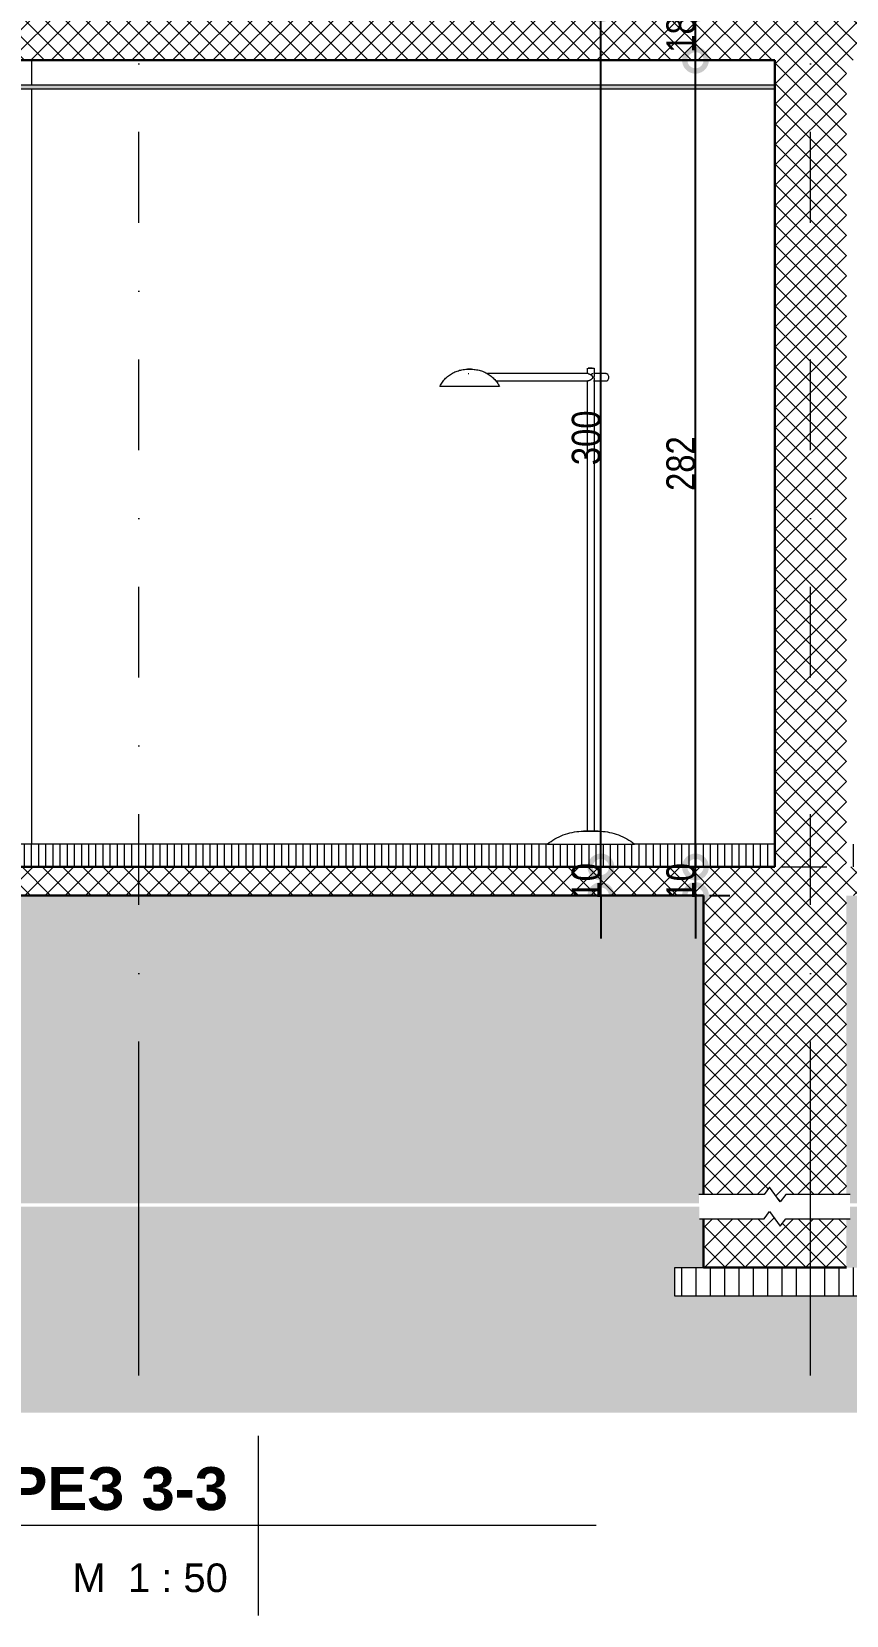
# Model space of a CAD drawing. Header units: centimetres. Extents: x 0 to 25250, y 0 to 2250.
# Drawn here: x 13226 to 13511, y 1134 to 1687 of the extents above; entities that cross this region are included whole.
import ezdxf

# ---------------------------------------------------------------- set-up
doc = ezdxf.new("R2010")
doc.units = ezdxf.units.CM
doc.linetypes.add('21-View-1$0$Dash', pattern=[31.75, 15.875, -15.875])
doc.linetypes.add('21-View-1$0$Dash dot', pattern=[79.375, 31.75, -23.8125, 0, -23.8125])
for name, color, linetype, lineweight in [('A-ANNO-DIMS', 7, 'Continuous', 9), ('A-CLNG', 7, 'Continuous', 15), ('A-CLNG-PATT', 7, 'Continuous', 15), ('A-DETL', 7, 'Continuous', 9), ('A-DETL-GENF', 7, 'Continuous', 9), ('A-DETL-MBND', 7, 'Continuous', 9), ('A-FLOR-FNSH', 7, 'Continuous', 9), ('A-FLOR-LEVL', 7, 'Continuous', 9), ('A-FLOR-MCUT', 7, 'Continuous', 9), ('A-FLOR-PATT', 7, 'Continuous', 9), ('A-WALL', 7, 'Continuous', 9), ('A-WALL-PATT', 7, 'Continuous', 9), ('E-LITE-EQPM', 7, 'Continuous', 9), ('G-ANNO-TTLB', 7, 'Continuous', 9), ('S-COLS', 7, 'Continuous', 9), ('S-GRID', 7, 'Continuous', 9)]:
    doc.layers.add(name, color=color, linetype=linetype, lineweight=lineweight)
doc.styles.add('21-View-1$0$Arial Narrow', font='ARIALN.TTF', dxfattribs={"height": 10})
doc.styles.add('21_xrefed$0$Arial', font='arial.ttf', dxfattribs={"height": 0.2})
doc.styles.add('21_xrefed$0$Arial_B', font='arialbd.ttf', dxfattribs={"height": 0.3})
doc.dimstyles.new('21-View-1$0$TEC_DIM', dxfattribs={"dimscale": 30.48, "dimtxt": 10.23431, "dimasz": 0.492126, "dimexe": 0.393701, "dimexo": 0.246063, "dimgap": 0, "dimtad": 1, "dimdec": 0, "dimzin": 0, "dimdsep": 46, "dimtxsty": '21-View-1$0$Arial Narrow', "dimblk1": '21-View-1$0$_DotSmall', "dimblk2": '21-View-1$0$_DotSmall', "dimsah": 1, "dimcen": 0.09, "dimazin": 0, "dimtfac": 1, "dimtdec": 4, "dimtix": 1, "dimtmove": 0, "dimatfit": 3, "dimfxl": 1, "dimtvp": 1, "dimtolj": 1, "dimtzin": 0, "dimarcsym": 2})
pattern_1 = [(45, (13129.3803, 1729.181), (-3.535534, 3.535534), []), (135, (13129.3803, 1729.181), (-3.535534, -3.535534), [])]
pattern_2 = [(0, (13129.38, 1729.18), (19.05, 19.05), [19.05, -19.05]), (0, (13129.38, 1736.325), (19.05, 19.05), [19.05, -19.05]), (0, (13129.38, 1743.469), (19.05, 19.05), [19.05, -19.05]), (90, (13131.761, 1745.85), (-19.05, 19.05), [19.05, -19.05]), (90, (13138.905, 1745.85), (-19.05, 19.05), [19.05, -19.05]), (90, (13146.048, 1745.85), (-19.05, 19.05), [19.05, -19.05])]

# ---------------------------------------------------------------- blocks, each defined once
blk = doc.blocks.new('Viewport - TYPE-NAME SCALE LEVEL-1451543-СГРАДА ТИП III - ВЕРТИКАЛНИ РАЗРЕЗИ 3-3_ 4-4')
at = {"layer": 'G-ANNO-TTLB'}
for p, q in [((0, -0.627), (0, 0.627)), ((2.363, 0), (-3.913, 0))]:
    blk.add_line(p, q, dxfattribs=at)
blk = doc.blocks.new('TEC-BREAKLINE - M_Break Line-2501834-3-3')
at = {"layer": 'A-DETL-GENF'}
for p, q in [((-1762.95, -114.5), (-1785.73, -114.5)), ((-1761.05, -111.96), (-1762.95, -114.5)), ((-1757.24, -117.04), (-1761.05, -111.96)), ((-1755.33, -114.5), (-1757.24, -117.04)), ((-1732.86, -114.5), (-1755.33, -114.5))]:
    blk.add_line(p, q, dxfattribs=at)
blk = doc.blocks.new('TEC-BREAKLINE - M_Break Line-2501920-3-3')
at = {"layer": 'A-DETL-GENF'}
for p, q in [((-1762.95, -123.02), (-1761.05, -120.48)), ((-1761.05, -120.48), (-1757.24, -125.56)), ((-1785.55, -123.02), (-1762.95, -123.02)), ((-1757.24, -125.56), (-1755.33, -123.02)), ((-1755.33, -123.02), (-1732.82, -123.02))]:
    blk.add_line(p, q, dxfattribs=at)
blk = doc.blocks.new('21-View-1$0$_DotSmall')
at = {"color": 0, "linetype": 'ByBlock', "const_width": 0.5}
blk.add_lwpolyline([(-0.0625, 0, 1), (0.0625, 0, 1)], format="xyb", close=True, dxfattribs=at)
blk = doc.blocks.new('*D3106')
at = {"layer": 'A-ANNO-DIMS', "color": 0, "lineweight": -2, "transparency": 16777216}
for p, q in [((13458.47, 1395.28), (13458.47, 1410.28)), ((13458.47, 1385.28), (13458.47, 1395.28)), ((13463.32, 1395.28), (13470.47, 1395.28)), ((13458.47, 1385.28), (13458.47, 1370.28)), ((13463.32, 1385.28), (13470.47, 1385.28))]:
    blk.add_line(p, q, dxfattribs=at)
at = {"layer": 'A-ANNO-DIMS', "color": 0, "lineweight": -2, "transparency": 16777216, "xscale": 15, "yscale": 15, "zscale": 15}
for p, rotation in [((13458.47, 1395.28), 270), ((13458.47, 1385.28), 90)]:
    blk.add_blockref('21-View-1$0$_DotSmall', p, dxfattribs=dict(at, rotation=rotation))
at = {"layer": 'A-ANNO-DIMS', "color": 0, "transparency": 16777216, "insert": (13453.36, 1390.28), "char_height": 10, "width": 15.2053, "attachment_point": 5, "rotation": 90, "style": '21-View-1$0$Arial Narrow'}
blk.add_mtext('\\A1;10', dxfattribs=at)
blk = doc.blocks.new('*D3107')
at = {"layer": 'A-ANNO-DIMS', "color": 0, "lineweight": -2, "transparency": 16777216}
for p, q in [((13458.47, 1395.28), (13458.47, 1677.28)), ((13463.32, 1677.28), (13470.47, 1677.28)), ((13463.32, 1395.28), (13470.47, 1395.28))]:
    blk.add_line(p, q, dxfattribs=at)
at = {"layer": 'A-ANNO-DIMS', "color": 0, "lineweight": -2, "transparency": 16777216, "xscale": 15, "yscale": 15, "zscale": 15}
for p, rotation in [((13458.47, 1677.28), 90), ((13458.47, 1395.28), 270)]:
    blk.add_blockref('21-View-1$0$_DotSmall', p, dxfattribs=dict(at, rotation=rotation))
at = {"layer": 'A-ANNO-DIMS', "color": 0, "transparency": 16777216, "insert": (13453.36, 1536.28), "char_height": 10, "width": 22.8079, "attachment_point": 5, "rotation": 90, "style": '21-View-1$0$Arial Narrow'}
blk.add_mtext('\\A1;282', dxfattribs=at)
blk = doc.blocks.new('*D3108')
at = {"layer": 'A-ANNO-DIMS', "color": 0, "lineweight": -2, "transparency": 16777216}
for p, q in [((13458.47, 1677.28), (13458.47, 1695.28)), ((13463.32, 1695.28), (13470.47, 1695.28)), ((13463.32, 1677.28), (13470.47, 1677.28))]:
    blk.add_line(p, q, dxfattribs=at)
at = {"layer": 'A-ANNO-DIMS', "color": 0, "lineweight": -2, "transparency": 16777216, "xscale": 15, "yscale": 15, "zscale": 15}
for p, rotation in [((13458.47, 1695.28), 90), ((13458.47, 1677.28), 270)]:
    blk.add_blockref('21-View-1$0$_DotSmall', p, dxfattribs=dict(at, rotation=rotation))
at = {"layer": 'A-ANNO-DIMS', "color": 0, "transparency": 16777216, "insert": (13453.36, 1686.28), "char_height": 10, "width": 15.2053, "attachment_point": 5, "rotation": 90, "style": '21-View-1$0$Arial Narrow'}
blk.add_mtext('\\A1;18', dxfattribs=at)
blk = doc.blocks.new('*D3112')
at = {"layer": 'A-ANNO-DIMS', "color": 0, "lineweight": -2, "transparency": 16777216}
for p, q in [((13425.38, 1395.28), (13425.38, 1410.28)), ((13425.38, 1385.28), (13425.38, 1395.28)), ((13430.23, 1395.28), (13437.38, 1395.28)), ((13425.38, 1385.28), (13425.38, 1370.28)), ((13430.23, 1385.28), (13437.38, 1385.28))]:
    blk.add_line(p, q, dxfattribs=at)
at = {"layer": 'A-ANNO-DIMS', "color": 0, "lineweight": -2, "transparency": 16777216, "xscale": 15, "yscale": 15, "zscale": 15}
for p, rotation in [((13425.38, 1395.28), 270), ((13425.38, 1385.28), 90)]:
    blk.add_blockref('21-View-1$0$_DotSmall', p, dxfattribs=dict(at, rotation=rotation))
at = {"layer": 'A-ANNO-DIMS', "color": 0, "transparency": 16777216, "insert": (13420.27, 1390.28), "char_height": 10, "width": 15.2053, "attachment_point": 5, "rotation": 90, "style": '21-View-1$0$Arial Narrow'}
blk.add_mtext('\\A1;10', dxfattribs=at)
blk = doc.blocks.new('*D3113')
at = {"layer": 'A-ANNO-DIMS', "color": 0, "lineweight": -2, "transparency": 16777216}
for p, q in [((13425.38, 1395.28), (13425.38, 1695.28)), ((13430.23, 1695.28), (13437.38, 1695.28)), ((13430.23, 1395.28), (13437.38, 1395.28))]:
    blk.add_line(p, q, dxfattribs=at)
at = {"layer": 'A-ANNO-DIMS', "color": 0, "lineweight": -2, "transparency": 16777216, "xscale": 15, "yscale": 15, "zscale": 15}
for p, rotation in [((13425.38, 1695.28), 90), ((13425.38, 1395.28), 270)]:
    blk.add_blockref('21-View-1$0$_DotSmall', p, dxfattribs=dict(at, rotation=rotation))
at = {"layer": 'A-ANNO-DIMS', "color": 0, "transparency": 16777216, "insert": (13420.27, 1545.28), "char_height": 10, "width": 22.8079, "attachment_point": 5, "rotation": 90, "style": '21-View-1$0$Arial Narrow'}
blk.add_mtext('\\A1;300', dxfattribs=at)
blk = doc.blocks.new('Stehleuchte Verlängerungsarm - 1521lm _ 2700K _ 1600x600mm-1640303-3-3')
at = {"layer": 'E-LITE-EQPM', "lineweight": 5}
for p, q in [((-816.22, 172.39), (-816.42, 172.4)), ((-774.44, 172.44), (-809.7, 172.44)), ((-774.81, 174.35), (-774.81, 172.39)), ((-773.12, 174.35), (-774.43, 174.35)), ((-774.43, 174.35), (-772.58, 174.35)), ((-768.13, 172.44), (-772.6, 172.44)), ((-772.58, 174.35), (-772.38, 174.35)), ((-772.2, 172.03), (-772.2, 174.35)), ((-808.57, 168), (-826.24, 168)), ((-805.65, 168), (-808.57, 168)), ((-806.84, 169.9), (-774.44, 169.9)), ((-774.81, 169.96), (-774.81, 12.48)), ((-772.6, 169.9), (-768.13, 169.9)), ((-772.2, 12.48), (-772.2, 170.32)), ((-788.71, 8), (-784.28, 8)), ((-784.28, 8), (-758.3, 8))]:
    blk.add_line(p, q, dxfattribs=at)
at = {"layer": 'E-LITE-EQPM', "lineweight": 5, "flags": 128}
for points in [[(-826.37, 168), (-826.16, 168.39), (-825.94, 168.76), (-825.7, 169.13), (-825.45, 169.49), (-825.19, 169.83), (-824.91, 170.17), (-824.62, 170.5), (-824.32, 170.81), (-824, 171.11), (-823.67, 171.4), (-823.33, 171.67), (-822.98, 171.93), (-822.62, 172.18), (-822.25, 172.41), (-821.88, 172.63), (-821.49, 172.83), (-821.09, 173.02), (-820.69, 173.19), (-820.28, 173.34), (-819.87, 173.48), (-819.45, 173.6), (-819.03, 173.71), (-818.6, 173.79), (-818.17, 173.86), (-817.73, 173.92), (-817.3, 173.95), (-816.86, 173.97), (-816.64, 173.97)], [(-815.45, 173.97), (-815.47, 173.97), (-815.49, 173.97), (-815.51, 173.97), (-815.54, 173.97), (-815.56, 173.97), (-815.58, 173.97), (-815.61, 173.97), (-815.63, 173.97), (-815.66, 173.97), (-815.68, 173.97), (-815.71, 173.97), (-815.73, 173.97), (-815.76, 173.97), (-815.79, 173.97), (-815.81, 173.97), (-815.84, 173.97), (-815.87, 173.97), (-815.9, 173.97), (-815.93, 173.97), (-815.95, 173.97), (-815.98, 173.97), (-816.01, 173.97), (-816.04, 173.97), (-816.06, 173.97), (-816.09, 173.97), (-816.12, 173.97), (-816.14, 173.97), (-816.17, 173.97), (-816.2, 173.97), (-816.22, 173.97), (-816.25, 173.97), (-816.27, 173.97), (-816.3, 173.97), (-816.32, 173.97), (-816.34, 173.97), (-816.36, 173.97), (-816.39, 173.97), (-816.41, 173.97), (-816.43, 173.97), (-816.45, 173.97), (-816.47, 173.97), (-816.48, 173.97), (-816.5, 173.97), (-816.52, 173.97), (-816.53, 173.97), (-816.55, 173.97), (-816.56, 173.97), (-816.57, 173.97), (-816.58, 173.97), (-816.59, 173.97), (-816.6, 173.97), (-816.61, 173.97), (-816.62, 173.97), (-816.62, 173.97), (-816.63, 173.97), (-816.63, 173.97), (-816.63, 173.97), (-816.64, 173.97), (-816.64, 173.97)], [(-816.64, 173.97), (-816.64, 173.97), (-816.63, 173.97), (-816.63, 173.97), (-816.63, 173.97), (-816.62, 173.97), (-816.62, 173.97), (-816.61, 173.97), (-816.6, 173.97), (-816.59, 173.97), (-816.58, 173.97), (-816.57, 173.97), (-816.56, 173.97), (-816.54, 173.97), (-816.53, 173.97), (-816.52, 173.97), (-816.5, 173.97), (-816.48, 173.97), (-816.46, 173.97), (-816.45, 173.97), (-816.43, 173.97)], [(-816.43, 173.97), (-816.41, 173.97), (-816.39, 173.97), (-816.37, 173.97), (-816.35, 173.97), (-816.33, 173.97), (-816.3, 173.97), (-816.28, 173.97), (-816.25, 173.97), (-816.23, 173.97), (-816.2, 173.97), (-816.18, 173.97), (-816.15, 173.97), (-816.12, 173.97), (-816.1, 173.97), (-816.07, 173.97), (-816.04, 173.97), (-816.02, 173.97), (-815.99, 173.97), (-815.96, 173.97), (-815.93, 173.97), (-815.9, 173.97), (-815.88, 173.97), (-815.85, 173.97), (-815.82, 173.97), (-815.79, 173.97), (-815.77, 173.97), (-815.74, 173.97), (-815.71, 173.97), (-815.69, 173.97), (-815.66, 173.97), (-815.64, 173.97), (-815.61, 173.97), (-815.59, 173.97), (-815.57, 173.97), (-815.54, 173.97), (-815.52, 173.97), (-815.5, 173.97), (-815.48, 173.97), (-815.46, 173.97), (-815.44, 173.97), (-815.42, 173.97), (-815.4, 173.97), (-815.38, 173.97), (-815.37, 173.97), (-815.35, 173.97), (-815.34, 173.97), (-815.33, 173.97), (-815.31, 173.97), (-815.3, 173.97), (-815.29, 173.97), (-815.28, 173.97), (-815.28, 173.97), (-815.27, 173.97), (-815.26, 173.97), (-815.26, 173.97), (-815.25, 173.97), (-815.25, 173.97), (-815.25, 173.97), (-815.25, 173.97)], [(-815.25, 173.97), (-815.25, 173.97), (-815.25, 173.97), (-815.25, 173.97), (-815.26, 173.97), (-815.26, 173.97), (-815.27, 173.97), (-815.28, 173.97), (-815.28, 173.97), (-815.29, 173.97), (-815.3, 173.97), (-815.32, 173.97), (-815.33, 173.97), (-815.34, 173.97), (-815.36, 173.97), (-815.37, 173.97), (-815.39, 173.97), (-815.4, 173.97), (-815.42, 173.97), (-815.44, 173.97), (-815.45, 173.97)], [(-815.25, 173.97), (-814.81, 173.96), (-814.38, 173.94), (-813.94, 173.89), (-813.51, 173.83), (-813.08, 173.75), (-812.65, 173.66), (-812.23, 173.55), (-811.82, 173.42), (-811.4, 173.27), (-811, 173.11), (-810.6, 172.93), (-810.21, 172.74), (-809.83, 172.53), (-809.45, 172.3), (-809.09, 172.06), (-808.73, 171.81), (-808.39, 171.54), (-808.05, 171.26), (-807.73, 170.97), (-807.42, 170.66), (-807.12, 170.34), (-806.84, 170.01), (-806.57, 169.67), (-806.31, 169.32), (-806.07, 168.95), (-805.84, 168.58), (-805.62, 168.2), (-805.52, 168)], [(-788.75, 8), (-788.11, 8.5), (-787.45, 8.96), (-786.78, 9.41), (-786.08, 9.82), (-785.38, 10.21), (-784.65, 10.57), (-783.92, 10.9), (-783.17, 11.2), (-782.41, 11.47), (-781.63, 11.71), (-780.85, 11.92), (-780.07, 12.09), (-779.27, 12.24), (-778.47, 12.35), (-777.67, 12.43), (-776.87, 12.48), (-776.06, 12.5), (-776.05, 12.5)], [(-775.3, 12.5), (-775.37, 12.5), (-775.44, 12.5), (-775.5, 12.5), (-775.56, 12.5), (-775.62, 12.5), (-775.68, 12.5), (-775.73, 12.5), (-775.77, 12.5), (-775.82, 12.5), (-775.86, 12.5), (-775.9, 12.5), (-775.93, 12.5), (-775.96, 12.5), (-775.98, 12.5), (-776, 12.5), (-776.02, 12.5), (-776.03, 12.5), (-776.04, 12.5), (-776.04, 12.5), (-776.05, 12.5)], [(-776.05, 12.5), (-776.04, 12.5), (-776.04, 12.5), (-776.03, 12.5), (-776.01, 12.5), (-775.99, 12.5), (-775.97, 12.5), (-775.95, 12.5), (-775.92, 12.5), (-775.88, 12.5), (-775.84, 12.5), (-775.8, 12.5), (-775.76, 12.5), (-775.71, 12.5), (-775.66, 12.5), (-775.6, 12.5), (-775.54, 12.5), (-775.48, 12.5), (-775.41, 12.5), (-775.35, 12.5), (-775.27, 12.5), (-775.2, 12.5), (-775.12, 12.5), (-775.04, 12.5), (-774.96, 12.5), (-774.88, 12.5), (-774.79, 12.5), (-774.7, 12.5), (-774.61, 12.5), (-774.52, 12.5), (-774.43, 12.5), (-774.33, 12.5), (-774.23, 12.5), (-774.14, 12.5), (-774.04, 12.5), (-773.94, 12.5), (-773.84, 12.5), (-773.74, 12.5), (-773.63, 12.5), (-773.53, 12.5), (-773.43, 12.5), (-773.33, 12.5), (-773.23, 12.5), (-773.13, 12.5), (-773.03, 12.5), (-772.93, 12.5), (-772.83, 12.5), (-772.73, 12.5), (-772.64, 12.5), (-772.54, 12.5), (-772.45, 12.5), (-772.36, 12.5), (-772.27, 12.5), (-772.18, 12.5), (-772.09, 12.5), (-772.01, 12.5), (-771.93, 12.5), (-771.85, 12.5), (-771.78, 12.5), (-771.71, 12.5)], [(-770.97, 12.5), (-770.97, 12.5), (-770.97, 12.5), (-770.98, 12.5), (-771, 12.5), (-771.02, 12.5), (-771.04, 12.5), (-771.06, 12.5), (-771.09, 12.5), (-771.13, 12.5), (-771.17, 12.5), (-771.21, 12.5), (-771.25, 12.5), (-771.3, 12.5), (-771.35, 12.5), (-771.41, 12.5), (-771.47, 12.5), (-771.53, 12.5), (-771.6, 12.5), (-771.66, 12.5), (-771.74, 12.5), (-771.81, 12.5), (-771.89, 12.5), (-771.97, 12.5), (-772.05, 12.5), (-772.13, 12.5), (-772.22, 12.5), (-772.31, 12.5), (-772.4, 12.5), (-772.49, 12.5), (-772.58, 12.5), (-772.68, 12.5), (-772.78, 12.5), (-772.87, 12.5), (-772.97, 12.5), (-773.07, 12.5), (-773.17, 12.5), (-773.27, 12.5), (-773.38, 12.5), (-773.48, 12.5), (-773.58, 12.5), (-773.68, 12.5), (-773.78, 12.5), (-773.88, 12.5), (-773.98, 12.5), (-774.08, 12.5), (-774.18, 12.5), (-774.28, 12.5), (-774.37, 12.5), (-774.47, 12.5), (-774.56, 12.5), (-774.65, 12.5), (-774.74, 12.5), (-774.83, 12.5), (-774.92, 12.5), (-775, 12.5), (-775.08, 12.5), (-775.16, 12.5), (-775.23, 12.5), (-775.3, 12.5)], [(-771.71, 12.5), (-771.64, 12.5), (-771.57, 12.5), (-771.51, 12.5), (-771.45, 12.5), (-771.39, 12.5), (-771.33, 12.5), (-771.28, 12.5), (-771.24, 12.5), (-771.19, 12.5), (-771.15, 12.5), (-771.12, 12.5), (-771.08, 12.5), (-771.05, 12.5), (-771.03, 12.5), (-771.01, 12.5), (-770.99, 12.5), (-770.98, 12.5), (-770.97, 12.5), (-770.97, 12.5), (-770.97, 12.5)], [(-770.97, 12.5), (-770.16, 12.48), (-769.35, 12.43), (-768.55, 12.35), (-767.75, 12.24), (-766.96, 12.09), (-766.17, 11.92), (-765.39, 11.71), (-764.62, 11.47), (-763.86, 11.2), (-763.11, 10.9), (-762.37, 10.57), (-761.65, 10.22), (-760.94, 9.83), (-760.25, 9.41), (-759.57, 8.97), (-758.91, 8.5), (-758.28, 8.01), (-758.27, 8)]]:
    blk.add_lwpolyline(points, dxfattribs=at)
at = {"layer": 'E-LITE-EQPM', "lineweight": 5}
for start_param, end_param in [(4.712389, 6.49927), (2.925508, 4.712389)]:
    blk.add_ellipse((-768.13, 171.17), major_axis=(0, 1.27), ratio=0.707107, start_param=start_param, end_param=end_param, dxfattribs=at)
for points, knots in [([(-774.54, 172.43), (-774.52, 172.44), (-774.46, 172.44), (-774.37, 172.44), (-774.24, 172.42), (-774.1, 172.38), (-773.96, 172.31), (-773.87, 172.27), (-773.79, 172.23), (-773.72, 172.19), (-773.6, 172.1), (-773.43, 171.97), (-773.27, 171.84), (-773.17, 171.73), (-773.12, 171.67), (-773.08, 171.62), (-773.05, 171.57), (-773, 171.5), (-772.94, 171.37), (-772.9, 171.26), (-772.87, 171.17)], [0.4722222, 0.4722222, 0.4722222, 0.4722222, 0.5, 0.5277778, 0.5555556, 0.6111111, 0.6388889, 0.6666667, 0.6805556, 0.6944444, 0.7222222, 0.7777778, 0.8333333, 0.8611111, 0.875, 0.8888889, 0.9027778, 0.9166667, 0.9444444, 1, 1, 1, 1]), ([(-773.25, 172.23), (-773.27, 172.22), (-773.31, 172.2), (-773.37, 172.16), (-773.41, 172.13), (-773.44, 172.11)], [0.66666667, 0.66666667, 0.66666667, 0.66666667, 0.68055556, 0.69444444, 0.71535118, 0.71535118, 0.71535118, 0.71535118]), ([(-772.88, 172.4), (-772.89, 172.39), (-772.94, 172.37), (-773.03, 172.34), (-773.13, 172.29), (-773.2, 172.26), (-773.23, 172.24), (-773.25, 172.23)], [0.57135922, 0.57135922, 0.57135922, 0.57135922, 0.58333333, 0.61111111, 0.63888889, 0.65277778, 0.66666667, 0.66666667, 0.66666667, 0.66666667]), ([(-772.36, 171.17), (-772.35, 171.26), (-772.33, 171.37), (-772.3, 171.5), (-772.28, 171.57), (-772.27, 171.62), (-772.26, 171.67), (-772.24, 171.73), (-772.22, 171.84), (-772.2, 171.97), (-772.2, 172.1), (-772.22, 172.19), (-772.23, 172.23), (-772.25, 172.26), (-772.26, 172.29), (-772.29, 172.32), (-772.32, 172.35), (-772.34, 172.37), (-772.35, 172.38)], [0, 0, 0, 0, 0.0555556, 0.0833333, 0.0972222, 0.1111111, 0.125, 0.1388889, 0.1666667, 0.2222222, 0.2777778, 0.3055556, 0.3194444, 0.3333333, 0.3472222, 0.3611111, 0.3888889, 0.4020958, 0.4020958, 0.4020958, 0.4020958]), ([(-772.87, 171.17), (-772.9, 171.09), (-772.94, 170.98), (-773, 170.85), (-773.05, 170.78), (-773.08, 170.73), (-773.12, 170.68), (-773.17, 170.62), (-773.27, 170.51), (-773.43, 170.38), (-773.6, 170.25), (-773.72, 170.16), (-773.79, 170.12), (-773.85, 170.09), (-773.9, 170.06), (-773.97, 170.03), (-774.1, 169.97), (-774.24, 169.93), (-774.37, 169.91), (-774.46, 169.91), (-774.52, 169.91), (-774.54, 169.92)], [0, 0, 0, 0, 0.0555556, 0.0833333, 0.0972222, 0.1111111, 0.125, 0.1388889, 0.1666667, 0.2222222, 0.2777778, 0.3055556, 0.3194444, 0.3333333, 0.3472222, 0.3611111, 0.3888889, 0.4444444, 0.4722222, 0.5, 0.5277778, 0.5277778, 0.5277778, 0.5277778]), ([(-772.2, 170.32), (-772.2, 170.34), (-772.2, 170.41), (-772.22, 170.51), (-772.24, 170.62), (-772.26, 170.68), (-772.27, 170.73), (-772.28, 170.78), (-772.3, 170.85), (-772.33, 170.98), (-772.35, 171.09), (-772.36, 171.17)], [0.7577495, 0.7577495, 0.7577495, 0.7577495, 0.7777778, 0.8333333, 0.8611111, 0.875, 0.8888889, 0.9027778, 0.9166667, 0.9444444, 1, 1, 1, 1])]:
    blk.add_open_spline(points, degree=3, knots=knots, dxfattribs=at)

msp = doc.modelspace()

# ---------------------------------------------------------------- hatches: boundary and pattern name
at = {"layer": 'A-CLNG-PATT', "true_color": 0xffff80}
msp.add_hatch(color=51, dxfattribs=at).paths.add_polyline_path([(13106.95, 1667.28), (13486.25, 1667.28), (13486.25, 1668.53), (12856.25, 1668.53), (12856.25, 1667.28), (13103.24, 1667.28)])
at = {"layer": 'A-DETL-GENF'}
h = msp.add_hatch(dxfattribs=at)
h.set_pattern_fill('FP1_8', color=256, style=0, pattern_type=2)
h.set_pattern_definition(pattern_2)
h.paths.add_polyline_path([(13136.59, 1277.7), (13459.66, 1277.7), (13459.66, 1280.78), (13461.25, 1280.78), (13461.25, 1385.28), (12868.75, 1385.28), (12868.75, 1280.78), (12870.03, 1280.78), (12870.03, 1277.7), (13018.02, 1277.7)])
h.paths.add_polyline_path([(12397.34, 1277.7), (12409.66, 1277.7), (12409.66, 1280.78), (12411.25, 1280.78), (12411.25, 1295.28), (12396.25, 1295.28), (12396.25, 1395.28), (12306.58, 1395.28), (12306.58, 1277.7), (12370.61, 1277.7)])
h.paths.add_polyline_path([(14203.74, 1277.7), (14203.74, 1395.28), (13986.25, 1395.28), (13986.25, 1295.28), (13971.25, 1295.28), (13971.25, 1280.78), (13972.53, 1280.78), (13972.53, 1277.7), (14085.17, 1277.7)])
h.paths.add_polyline_path([(12462.53, 1277.7), (12817.16, 1277.7), (12817.16, 1280.78), (12818.75, 1280.78), (12818.75, 1385.28), (12461.25, 1385.28), (12461.25, 1280.78), (12462.53, 1280.78), (12462.53, 1278.24)])
h.paths.add_polyline_path([(13914.92, 1277.7), (13919.66, 1277.7), (13919.66, 1280.78), (13921.25, 1280.78), (13921.25, 1385.28), (13511.25, 1385.28), (13511.25, 1280.78), (13512.53, 1280.78), (13512.53, 1277.7), (13848.02, 1277.7)])
h = msp.add_hatch(dxfattribs=at)
h.set_pattern_fill('FP1_8', color=256, style=0, pattern_type=2)
h.set_pattern_definition(pattern_2)
h.paths.add_polyline_path([(14203.74, 1204.59), (14203.74, 1276.54), (13972.57, 1276.54), (13972.57, 1272.27), (13971.25, 1272.27), (13971.25, 1255.27), (13981.25, 1255.27), (13981.25, 1245.27), (13911.25, 1245.27), (13911.25, 1255.27), (13921.25, 1255.27), (13921.25, 1272.27), (13919.84, 1272.27), (13919.84, 1276.54), (13512.57, 1276.54), (13512.57, 1272.27), (13511.25, 1272.27), (13511.25, 1255.27), (13521.25, 1255.27), (13521.25, 1245.27), (13451.25, 1245.27), (13451.25, 1255.27), (13461.25, 1255.27), (13461.25, 1272.27), (13459.84, 1272.27), (13459.84, 1276.54), (12870.07, 1276.54), (12870.07, 1272.27), (12868.75, 1272.27), (12868.75, 1255.27), (12878.75, 1255.27), (12878.75, 1245.27), (12808.75, 1245.27), (12808.75, 1255.27), (12818.75, 1255.27), (12818.75, 1272.27), (12817.34, 1272.27), (12817.34, 1276.54), (12462.57, 1276.54), (12462.57, 1272.27), (12461.25, 1272.27), (12461.25, 1255.27), (12471.25, 1255.27), (12471.25, 1245.27), (12401.25, 1245.27), (12401.25, 1255.27), (12411.25, 1255.27), (12411.25, 1272.27), (12409.84, 1272.27), (12409.84, 1276.54), (12306.58, 1276.54), (12306.58, 1204.59), (14171.01, 1204.59)])
at = {"layer": 'A-FLOR-PATT'}
h = msp.add_hatch(dxfattribs=at)
h.set_pattern_fill('FP1_6', color=256, style=0, pattern_type=2)
h.set_pattern_definition(pattern_1)
h.paths.add_polyline_path([(14026.25, 1677.28), (14051.25, 1677.28), (14051.25, 1695.28), (12411.25, 1695.28), (12411.25, 1677.28), (14025.88, 1677.28)])
at = {"layer": 'A-FLOR-PATT', "true_color": 0x787878}
h = msp.add_hatch(dxfattribs=at)
h.set_pattern_fill('FP1_4', color=8, style=0, pattern_type=2)
h.set_pattern_definition([(270, (13191.2463, 1403.285), (2.5, 2e-16), [])])
h.paths.add_polyline_path([(13946.25, 1395.28), (13946.25, 1403.28), (13511.25, 1403.28), (13511.25, 1395.28), (13936.95, 1395.28)])
h.paths.add_polyline_path([(12484.44, 1395.28), (13486.25, 1395.28), (13486.25, 1403.28), (12436.25, 1403.28), (12436.25, 1395.28)])
at = {"layer": 'A-FLOR-PATT'}
h = msp.add_hatch(dxfattribs=at)
h.set_pattern_fill('FP1_6', color=256, style=0, pattern_type=2)
h.set_pattern_definition(pattern_1)
h.paths.add_polyline_path([(12411.25, 1385.28), (13971.25, 1385.28), (13971.25, 1395.28), (12411.25, 1395.28), (12411.25, 1393.63)])
at = {"layer": 'A-FLOR-PATT', "true_color": 0x787878}
h = msp.add_hatch(dxfattribs=at)
h.set_pattern_fill('FP1_9', color=8, style=0, pattern_type=2)
h.set_pattern_definition([(270, (13188.7463, 1215.285), (5, 3e-16), [])])
h.paths.add_polyline_path([(13980.62, 1245.27), (13981.25, 1245.27), (13981.25, 1255.27), (13911.25, 1255.27), (13911.25, 1245.27), (13971.25, 1245.27)])
h.paths.add_polyline_path([(12401.25, 1245.27), (12471.25, 1245.27), (12471.25, 1255.27), (12401.25, 1255.27)])
h.paths.add_polyline_path([(12808.75, 1245.27), (12878.75, 1245.27), (12878.75, 1255.27), (12808.75, 1255.27)])
h.paths.add_polyline_path([(13451.25, 1245.27), (13521.25, 1245.27), (13521.25, 1255.27), (13451.25, 1255.27), (13451.25, 1252.97)])
at = {"layer": 'A-WALL-PATT'}
h = msp.add_hatch(dxfattribs=at)
h.set_pattern_fill('FP1_6', color=256, style=0, pattern_type=2)
h.set_pattern_definition(pattern_1)
h.paths.add_polyline_path([(13488.15, 1278.24), (13490.06, 1280.78), (13511.25, 1280.78), (13511.25, 1385.28), (13461.25, 1385.28), (13461.25, 1280.78), (13482.44, 1280.78), (13484.34, 1283.32), (13486.25, 1280.78)])
h = msp.add_hatch(dxfattribs=at)
h.set_pattern_fill('FP1_6', color=256, style=0, pattern_type=2)
h.set_pattern_definition(pattern_1)
h.paths.add_polyline_path([(13511.25, 1255.27), (13511.25, 1272.27), (13490.06, 1272.27), (13488.15, 1269.73), (13484.34, 1274.81), (13482.44, 1272.27), (13461.25, 1272.27), (13461.25, 1255.27), (13490.06, 1255.27)])
at = {"layer": 'S-COLS'}
h = msp.add_hatch(dxfattribs=at)
h.set_pattern_fill('FP1_6', color=256, style=0, pattern_type=2)
h.set_pattern_definition(pattern_1)
h.paths.add_polyline_path([(13486.25, 1395.28), (13511.25, 1395.28), (13511.25, 1677.28), (13486.25, 1677.28), (13486.25, 1403.28)])

# ---------------------------------------------------------------- linework, layer by layer
at = {"layer": 'A-CLNG', "lineweight": 5}
for p, q in [((13486.25, 1668.53), (12856.25, 1668.53)), ((12856.25, 1667.28), (13486.25, 1667.28)), ((13486.25, 1667.28), (13486.25, 1668.53))]:
    msp.add_line(p, q, dxfattribs=at)
at = {"layer": 'A-DETL', "color": 7, "lineweight": 30}
for p, q in [((13486.25, 1677.28), (13486.25, 1403.28)), ((13486.25, 1403.28), (13486.25, 1395.28)), ((13461.25, 1385.28), (12868.75, 1385.28)), ((13461.25, 1280.78), (13461.25, 1385.28)), ((13461.25, 1255.27), (13461.25, 1272.27)), ((13461.25, 1255.27), (13511.25, 1255.27))]:
    msp.add_line(p, q, dxfattribs=at)
at = {"layer": 'A-DETL-MBND'}
for p, q in [((13451.25, 1245.27), (13451.25, 1255.27)), ((13451.25, 1255.27), (13461.25, 1255.27)), ((13521.25, 1245.27), (13451.25, 1245.27))]:
    msp.add_line(p, q, dxfattribs=at)
at = {"layer": 'A-FLOR-FNSH', "lineweight": 30}
for p, q in [((12856.25, 1677.28), (13486.25, 1677.28)), ((12818.75, 1395.28), (13486.25, 1395.28))]:
    msp.add_line(p, q, dxfattribs=at)
at = {"layer": 'A-FLOR-FNSH'}
for p, q in [((13406.68, 1403.28), (12436.25, 1403.28)), ((13486.25, 1403.28), (13437.09, 1403.28))]:
    msp.add_line(p, q, dxfattribs=at)
at = {"layer": 'A-FLOR-LEVL', "linetype": '21-View-1$0$Dash'}
msp.add_line((12313.83, 1395.28), (14177.93, 1395.28), dxfattribs=at)
at = {"layer": 'A-FLOR-MCUT'}
msp.add_line((13486.25, 1395.28), (13486.25, 1403.28), dxfattribs=at)
at = {"layer": 'A-WALL'}
for p, q in [((13226.25, 1677.28), (13226.25, 1668.53)), ((13226.25, 1667.28), (13226.25, 1403.28))]:
    msp.add_line(p, q, dxfattribs=at)
at = {"layer": 'S-GRID', "color": 1, "linetype": '21-View-1$0$Dash dot', "lineweight": 18, "true_color": 0xff0000}
for p, q in [((13263.75, 1302.54), (13263.75, 2047.38)), ((13498.75, 1302.54), (13498.75, 2047.38))]:
    msp.add_line(p, q, dxfattribs=at)
at = {"layer": 'S-GRID', "color": 1, "lineweight": 18, "true_color": 0xff0000}
for p, q in [((13263.75, 1217.52), (13263.75, 1302.54)), ((13498.75, 1217.52), (13498.75, 1302.54))]:
    msp.add_line(p, q, dxfattribs=at)

# ---------------------------------------------------------------- block references
at = {"layer": 'A-DETL-GENF'}
for name in ['TEC-BREAKLINE - M_Break Line-2501834-3-3', 'TEC-BREAKLINE - M_Break Line-2501920-3-3']:
    msp.add_blockref(name, (15245.39, 1395.28), dxfattribs=at)
at = {"layer": 'E-LITE-EQPM', "lineweight": 5}
msp.add_blockref('Stehleuchte Verlängerungsarm - 1521lm _ 2700K _ 1600x600mm-1640303-3-3', (14195.39, 1395.28), dxfattribs=at)
at = {"layer": 'G-ANNO-TTLB', "xscale": 49.99999999999999, "yscale": 49.99999999999999, "zscale": 49.99999999999999}
msp.add_blockref('Viewport - TYPE-NAME SCALE LEVEL-1451543-СГРАДА ТИП III - ВЕРТИКАЛНИ РАЗРЕЗИ 3-3_ 4-4', (13305.63, 1165.04), dxfattribs=at)

# ---------------------------------------------------------------- texts
at = {"layer": 'G-ANNO-TTLB', "attachment_point": 6, "line_spacing_factor": 0.936439}
for s, insert, char_height, width, style in [('\\pt60,120,180,240,300,360,420,480,540,600,660,720,780,840,900,960,1020,1080,1140,1200,1260,1320,1380,1440,1500,1560,1620,1680,1740,1800,1860,1920;{\\fArial|b1|i0|c204|p34;ВЕРТИКАЛЕН РАЗРЕЗ }3-3', (13294.95, 1177.89), 15, 270.85, '21_xrefed$0$Arial_B'), ('\\pt60,120,180,240,300,360,420,480,540,600,660,720,780,840,900,960,1020,1080,1140,1200,1260,1320,1380,1440,1500,1560,1620,1680,1740,1800,1860,1920;M  1 : 50', (13294.87, 1146.75), 10, 55.25, '21_xrefed$0$Arial')]:
    msp.add_mtext(s, dxfattribs=dict(at, insert=insert, char_height=char_height, width=width, style=style))

# ---------------------------------------------------------------- dimensions: what is measured, and where the dimension line sits
at = {"layer": 'A-ANNO-DIMS'}
for base, p1, p2, override, picture, middle in [((13425.38, 1695.28), (13422.73, 1395.28), (13422.73, 1695.28), {"dimpost": '<>', "dimfxl": 300}, '*D3113', (13420.27, 1545.28)), ((13458.47, 1695.28), (13455.82, 1677.28), (13455.82, 1695.28), {"dimpost": '<>', "dimfxl": 18}, '*D3108', (13453.36, 1686.28)), ((13458.47, 1677.28), (13455.82, 1395.28), (13455.82, 1677.28), {"dimpost": '<>', "dimfxl": 282}, '*D3107', (13453.36, 1536.28)), ((13425.38, 1395.28), (13422.73, 1385.28), (13422.73, 1395.28), {"dimpost": '<>', "dimfxl": 10}, '*D3112', (13420.27, 1390.28)), ((13458.47, 1395.28), (13455.82, 1385.28), (13455.82, 1395.28), {"dimpost": '<>', "dimfxl": 10}, '*D3106', (13453.36, 1390.28))]:
    dim = msp.add_linear_dim(base=base, p1=p1, p2=p2, angle=90, dimstyle='21-View-1$0$TEC_DIM', override=override, dxfattribs=at)
    dim.commit()
    dim.dimension.update_dxf_attribs({"geometry": picture, "text_midpoint": middle})

doc.saveas('drawing.dxf')
